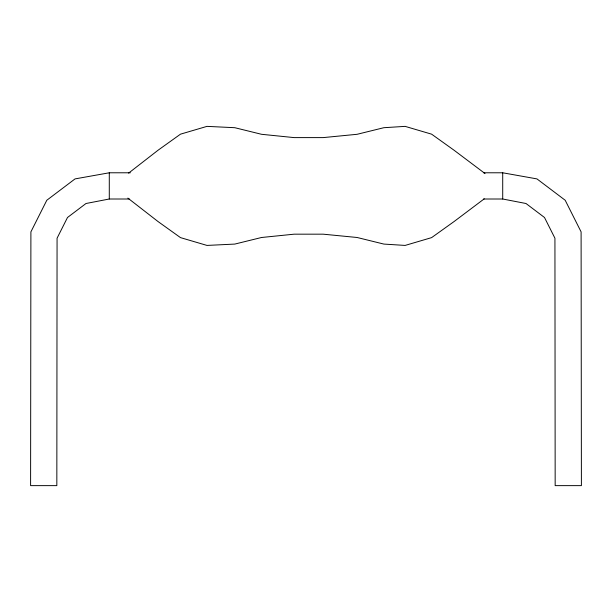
<?xml version="1.0" encoding="UTF-8"?>
<svg xmlns="http://www.w3.org/2000/svg" width="612" height="612" viewBox="0 0 612 612"><rect width="100%" height="100%" fill="white"/><g stroke="black" fill="none" stroke-linecap="round" stroke-linejoin="round"><path stroke-width="0.92" d="M128.619 173.104L158.049 150.231L180.494 134.166L206.978 126.37L234.794 127.701L261.538 134.296L294.196 137.608L323.151 137.608L357.125 134.296L383.869 127.701L405.129 126.37L431.605 134.166L454.058 150.231L484.995 173.525M484.237 198.831L454.058 221.559L431.605 237.624L405.129 245.42L383.869 244.081L357.125 237.494L323.151 234.174L294.196 234.174L261.538 237.494L234.794 244.081L206.978 245.42L180.494 237.624L158.049 221.559L127.862 198.097M129.339 199.007L109.288 199.007L85.994 203.505L67.496 217.497L57.069 238.213L56.832 485.63L30.6 485.63L30.898 231.879L46.81 200.254L75.039 178.903L109.288 172.783L130.295 172.783M483.618 172.783L502.712 172.783L536.961 178.903L565.19 200.254L581.102 231.879L581.4 485.63L555.168 485.63L554.931 238.213L544.504 217.497L526.006 203.505L502.712 199.007L483.618 199.007M502.712 172.783L502.712 199.007M109.288 172.783L109.288 199.007"/></g></svg>
